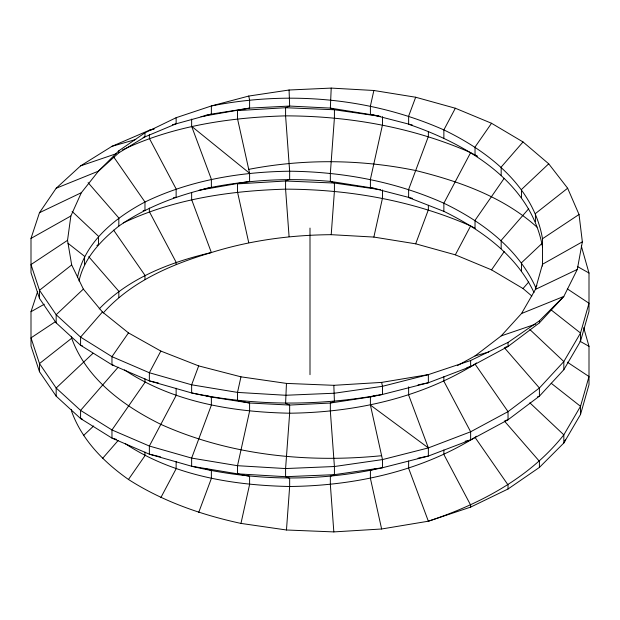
<?xml version="1.0" encoding="UTF-8"?>
<svg xmlns="http://www.w3.org/2000/svg" width="620" height="620" viewBox="0 0 620 620"><rect width="100%" height="100%" fill="white"/><g stroke="black" fill="none" stroke-linecap="round" stroke-linejoin="round"><path stroke-width="0.93" d="M286.463 383.408L285.588 403.411L289.656 405.061L330.344 403.031L370.404 396.916L382.486 394.444L428.358 382.765L470.642 366.637L508.036 346.487L539.415 322.857L563.828 296.414L577.305 269.429L582.358 241.839L579.034 214.489L567.641 188.224L548.716 163.812L523.032 141.957L491.536 123.272L455.344 108.237L415.679 97.231L373.86 90.489L331.212 88.094L289.075 90.008L248.728 96.061L211.366 105.958L176.134 117.699L144.971 132.796L118.823 150.792L98.479 171.136L81.344 192.704L70.858 216L67.534 240.328L71.68 264.949L83.367 289.091L102.432 311.992L128.464 332.886L160.836 351.067L198.687 365.901L240.963 376.828L286.463 383.408L333.831 385.322L381.626 382.401L428.358 374.62L470.642 360.53L508.036 342.411L539.415 320.819L563.828 296.414L521.521 313.526L501.177 335.901L475.029 355.934L457.343 365.653M583.699 327.701L589 346.317L589 384.687L580.521 414.478L563.828 442.998L539.415 467.41L508.036 489.002L470.642 507.114L428.358 521.211L381.626 528.992L333.831 531.906L286.463 529.991L289.656 486.499L289.656 478.361L285.588 476.703L237.514 473.843L191.642 466.24L149.358 454.181L111.964 438.1L80.585 418.546L56.172 396.172L39.478 371.721L31 345.999L31 311.713L37.657 291.501M331.212 88.094L330.344 108.097L334.413 109.756L380.603 116.413M99.177 308.946C128.913 277.923 170.329 262.144 211.366 252.542C250.154 240.397 290.633 235.003 331.212 234.678L334.413 191.192L334.413 183.047L330.344 181.389C288.052 177.591 245.357 179.916 203.848 188.945M240.963 376.828L237.514 392.406L237.514 400.551L249.597 403.023L289.656 405.061L289.656 413.207L285.588 468.557L285.588 476.703L334.413 474.664L382.486 467.736L428.358 456.057L470.642 439.929L508.036 419.779L539.415 396.149L563.828 369.706L580.521 341.186L589 311.395L589 273.025L581.32 246.024M71.362 409.634L71.68 411.533C82.065 440.2 103.974 462.218 128.464 479.469C162.711 501.417 201.384 514.856 240.963 523.412L249.597 484.46L249.597 476.315L237.514 473.843L237.514 465.697L249.597 411.168L249.597 403.023L211.366 397.025L191.642 392.948L149.358 380.889L111.964 364.808L80.585 345.255L56.172 322.881L39.478 298.429L31 272.707L31 238.413L39.478 212.699L56.172 188.248L80.585 165.873L111.964 146.32L149.358 130.239L153.954 128.929M373.86 90.489L370.404 106.067L370.404 114.212L412.393 125.054M331.212 234.678L373.86 237.072L382.486 198.121L382.486 189.976M521.521 313.526L535.432 289.416L542.5 264.252L582.358 241.839M77.5 277.411C84.808 242.164 114.661 218.038 144.971 202.019C189.929 180.265 240.025 171.856 289.656 171.213C342.527 171.771 395.475 181.528 443.866 203.213C481.546 221.441 517.475 247.907 535.432 286.858L535.959 288.719M79.035 280.969C84.08 257.951 101.052 240.444 118.823 226.122C146.537 206.685 178.576 194.982 211.366 187.395L211.366 179.25L191.642 126.325L191.642 119.087M198.687 365.901L191.642 384.803L191.642 392.948C254.409 406.162 319.486 406.154 382.486 394.444L382.486 386.299L381.626 382.401M198.687 512.484L211.366 478.462L211.366 470.317L204.879 468.526M415.679 97.231L408.634 116.134L408.634 124.279C466.589 144.049 530.619 181.497 542.5 246.876M373.86 237.072L415.679 243.823L428.358 209.792L428.358 205.274M565.51 439.627L563.828 442.998L563.828 434.853L580.521 406.332L589 376.542L567.354 362.181M160.836 351.067L149.358 372.744L149.358 380.889L158.596 383.106M160.836 497.659L176.134 468.751L176.134 461.512M455.344 108.237L443.866 129.913L443.866 138.058M477.439 156.294L470.642 152.629L443.866 203.213L443.866 211.35C480.531 229.299 516.127 254.626 533.998 292.508M415.679 243.823L455.344 254.828L470.642 225.92L474.889 228.214M128.464 332.886L111.964 356.663L111.964 364.808L113.801 365.335M128.464 479.469L144.971 455.692L144.971 452.073M491.536 123.272L475.029 147.049L475.029 155.194L476.865 155.721M504.184 178.335L475.029 220.34L475.029 228.486M455.344 254.828L491.536 269.855L504.184 251.627M102.432 311.992L80.585 337.11L80.585 345.255L82.406 345.875M118.188 367.164L80.585 410.401L80.585 418.546L82.406 419.167M102.432 458.575L118.188 440.456M523.032 141.957L501.177 167.082L501.177 175.22M528.705 208.731L501.177 240.374L501.177 248.512M491.536 269.855L523.032 288.54L528.705 282.022M103.222 312.968C131.37 281.418 171.593 264.298 211.366 252.542L191.642 199.617L191.642 192.378M83.367 289.091L56.172 314.735L56.172 322.881M92.985 353.315L56.172 388.027L56.172 396.172M83.367 435.674L93.674 425.963M548.716 163.812L521.521 189.457L521.521 197.602M542.438 243.024L521.521 262.748L521.521 270.894M378.766 115.925L330.344 108.097L289.656 106.059L249.597 108.105L211.366 114.103L176.134 123.806L144.971 136.873L118.823 152.83L98.479 171.136L56.172 188.248M71.68 264.949L39.478 290.284L39.478 298.429M71.362 336.342L71.68 338.241L39.478 363.576L39.478 371.721M567.641 188.224L535.432 213.559L535.432 221.704M536.936 285.673L535.432 286.858L535.432 289.571M124.542 369.931C172.941 402.179 232.485 412.06 289.656 413.207C354.175 412.447 419.756 398.428 475.029 364.072L476.524 362.933M125.356 443.726C173.584 475.633 232.81 485.336 289.656 486.499C354.175 485.739 419.756 471.719 475.029 437.371L476.524 436.224M96.906 245.536L98.479 244.427L98.479 236.282L72.121 211.428M67.534 240.328L31 264.562L39.478 290.284L56.172 314.735L80.585 337.11L111.964 356.663L149.358 372.744L191.642 384.803L237.514 392.406L285.588 395.265L334.413 393.227L382.486 386.299L428.358 374.62L428.358 382.765L418.027 384.904M55.622 321.524L31 337.861L39.478 363.576L56.172 388.027L80.585 410.401L111.964 429.954L149.358 446.036L191.642 458.095L237.514 465.697L285.588 468.557L334.413 466.519L382.486 459.591L428.358 447.919L470.642 431.784L508.036 411.634L539.415 388.004L563.828 361.561L580.521 333.041L589 303.25L567.354 288.889M542.5 266.065L542.5 238.731L579.034 214.489M31 238.413L70.858 216M31 311.713L44.284 304.234M39.478 212.699L81.344 192.704M535.432 289.416L577.305 269.429M122.404 149.97C173.166 125.798 229.834 117.444 285.588 115.862C348.921 116.002 412.447 127.147 470.642 152.629M123.272 222.89C173.786 198.95 230.152 190.758 285.588 189.154C348.921 189.302 412.447 200.438 470.642 225.92M80.585 165.873L116.087 153.76M501.177 335.901L535.773 324.097M537.594 396.769L539.415 396.149L539.415 388.004L504.316 347.649M111.964 146.32L135.803 139.492M143.135 137.392L144.971 136.873L144.971 132.796M143.135 210.692L144.971 210.165L144.971 202.019L113.615 156.837M475.029 355.934L488.785 351.997M505.285 347.27L508.036 346.487L508.036 342.411M505.285 420.561L508.036 419.779L508.036 411.634L475.029 364.072M376.929 395.196L370.404 396.916L370.404 405.061L382.486 459.591L382.486 467.736C319.75 481.957 254.161 481.252 191.642 466.24L191.642 458.095L211.366 405.17L211.366 397.025L204.879 395.235M376.929 468.488L370.404 470.208L370.404 478.353L381.626 528.992M149.358 130.239L153.977 129.131M172.438 124.698L176.134 123.806L176.134 117.699M173.368 197.764L176.134 197.098L176.134 188.96L149.358 138.376L149.358 134.757M466.945 367.528L470.642 366.637L470.642 360.53M465.101 441.262L470.642 439.929L470.642 431.784L443.866 381.207L443.866 376.681M205.731 115.266L211.366 114.103L211.366 105.958C288.912 90.59 371.372 97.735 443.866 129.913C488.854 151.613 533.58 186.636 542.5 238.731M418.027 458.196L428.358 456.057L428.358 447.919L408.634 394.987L408.634 386.841M201.004 116.63L249.597 108.105L249.597 99.959L248.728 96.061M199.129 190.232L249.597 181.397L249.597 173.251L237.514 118.722L237.514 110.577L285.588 107.717L334.413 109.756L334.413 117.893L330.344 173.244L330.344 181.389L375.053 188.457M248.728 169.361C303.808 158.689 360.739 159.278 415.679 170.523C459.087 181.226 503.231 196.765 536.974 227.114M381.626 455.7C306.985 463.148 229.718 455.328 160.836 424.359C123.318 405.844 86.513 378.967 71.68 338.241M380.603 189.704L334.413 183.047L285.588 181.009L237.514 183.869L237.514 192.014L248.728 242.653M240.963 523.412L286.463 529.991M412.393 198.353L370.404 187.504L370.404 179.358L382.486 124.829L382.486 116.684M160.441 456.839L149.358 454.181L149.358 446.036L176.134 395.459L176.134 388.221M116.544 439.41L111.964 438.1L111.964 429.954L144.971 382.401L144.971 378.781M443.866 211.35L408.634 197.571L408.634 189.433L428.358 136.501L428.358 131.975M577.375 266.492L589 273.025M579.863 341.186L589 346.317M370.404 405.061L428.358 447.919M551.219 309.977L580.521 333.041L580.521 341.186M551.219 383.276L580.521 406.332L580.521 414.478M68.029 243.311L84.568 256.316L84.568 264.461M191.642 126.325L249.597 173.251M523.032 288.54L531.836 296.035M529.844 329.514L563.828 361.561L563.828 369.706M529.844 402.814L563.828 434.853C529.751 477.935 479.655 504.2 428.358 521.211L408.634 468.278L408.634 461.04M504.316 420.941L539.415 461.303L539.415 467.41M88.102 182.667L118.823 217.976L118.823 226.122M88.73 256.68L118.823 291.268L118.823 297.375M475.029 437.371L508.036 484.925L508.036 489.002M113.615 230.129L144.971 275.311L144.971 279.387M333.831 385.322L334.413 401.373L330.344 403.031L330.344 411.176L334.413 466.519L334.413 474.664L330.344 476.323L330.344 484.468L333.831 531.906M289.075 90.008L289.656 106.059L285.588 107.717L285.588 115.862L289.656 171.213L289.656 179.35L285.588 181.009L285.588 189.154L289.075 236.592M539.415 320.819L539.415 322.857M470.642 507.114L470.642 505.083L443.866 454.499L443.866 449.981M310 228.075L310 374.666M176.134 264.291L176.134 262.252L149.358 211.676L149.358 208.056M118.823 150.792L118.823 152.83"/></g></svg>
